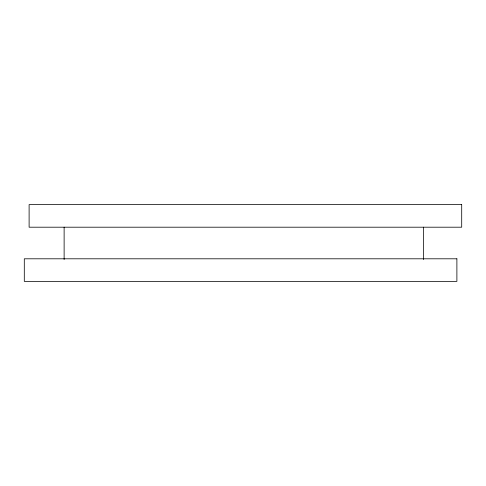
<?xml version="1.0" encoding="UTF-8"?>
<svg xmlns="http://www.w3.org/2000/svg" width="486" height="486" viewBox="0 0 486 486"><rect width="100%" height="100%" fill="white"/><g stroke="black" fill="none" stroke-linecap="round" stroke-linejoin="round"><path stroke-width="0.73" d="M423.543 227.199L423.543 259.554M64.122 227.199L64.122 259.554M461.7 204.63L29.111 204.63L29.111 227.199L461.7 227.199L461.7 204.63M456.889 258.801L24.3 258.801L24.3 281.37L456.889 281.37L456.889 258.801"/></g></svg>
